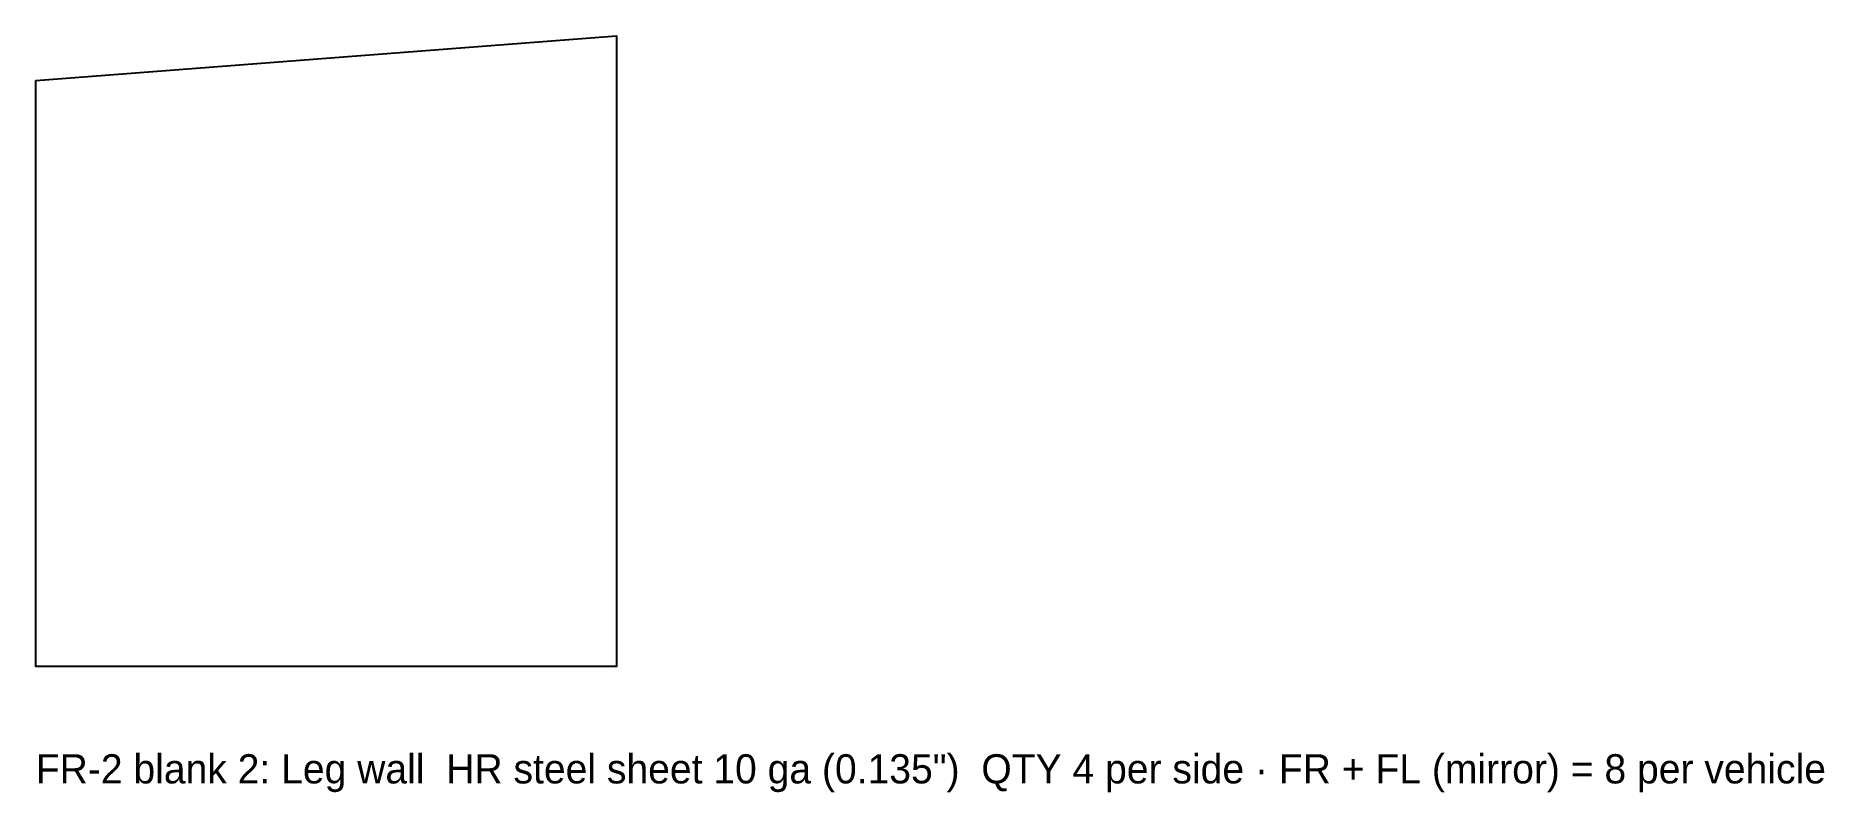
# Model space of a CAD drawing. Header units: inches. Extents: x 0 to 9.18, y -0.65 to 3.24.
import ezdxf

# ---------------------------------------------------------------- set-up
doc = ezdxf.new("R2010")
doc.units = ezdxf.units.IN
doc.header["$MEASUREMENT"] = 0
doc.layers.add('CUT', color=7, linetype='Continuous')
doc.layers.add('TEXT', color=3, linetype='Continuous')

msp = doc.modelspace()

# ---------------------------------------------------------------- linework, layer by layer
at = {"layer": 'CUT'}
msp.add_lwpolyline([(0, 3.0103), (2.981, 3.2397), (2.981, 0), (0, 0), (0, 3.0103)], close=True, dxfattribs=at)

# ---------------------------------------------------------------- texts
at = {"layer": 'TEXT'}
msp.add_text('FR-2 blank 2: Leg wall  HR steel sheet 10 ga (0.135")  QTY 4 per side · FR + FL (mirror) = 8 per vehicle', height=0.15, dxfattribs=at).set_placement((0, -0.6))

doc.saveas('drawing.dxf')
